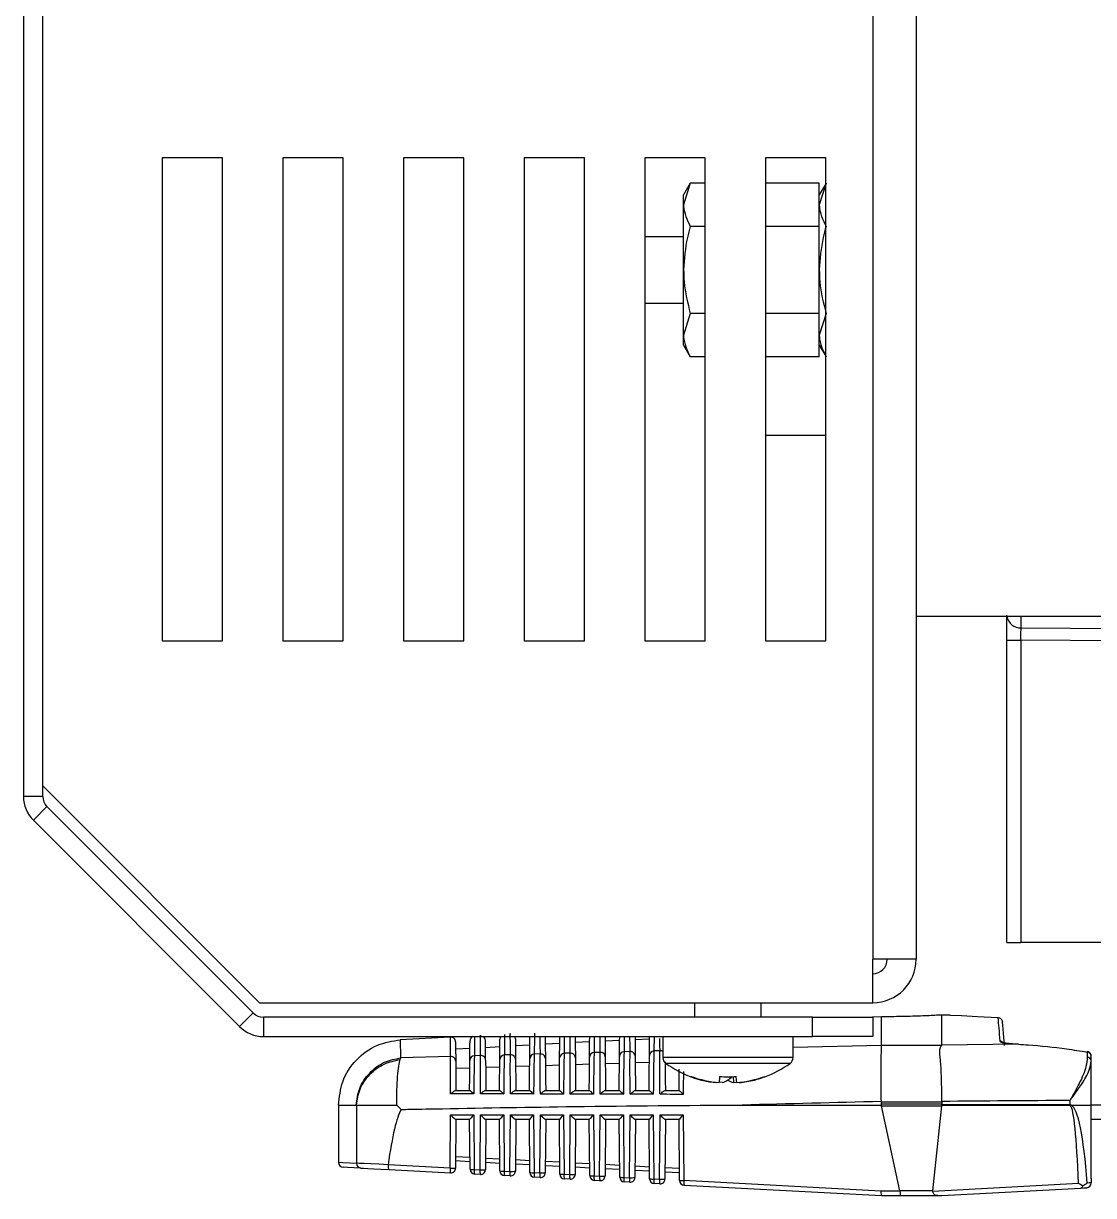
# Model space of a CAD drawing. Extents: x 2 to 136, y 1 to 99.
# Drawn here: x 51.458 to 53.676, y 88.839 to 91.267 of the extents above; entities that cross this region are included whole.
import ezdxf

# ---------------------------------------------------------------- set-up
doc = ezdxf.new("R2010")
doc.units = 0
doc.header["$MEASUREMENT"] = 0
doc.layers.add('OBJECT', color=7, linetype='CONTINUOUS')

msp = doc.modelspace()

# ---------------------------------------------------------------- linework, layer by layer
at = {"layer": 'OBJECT'}
for p, q in [((53.2184, 93.1482), (53.2184, 89.3282)), ((53.3084, 93.1482), (53.3084, 89.3282)), ((51.4584, 92.7708), (51.4584, 89.6656)), ((51.4984, 89.6656), (51.4984, 92.7708)), ((51.8709, 90.9882), (51.7459, 90.9882)), ((51.7459, 90.9882), (51.7459, 89.9882)), ((51.8709, 89.9882), (51.8709, 90.9882)), ((52.1209, 90.9882), (51.9959, 90.9882)), ((51.9959, 90.9882), (51.9959, 89.9882)), ((52.1209, 89.9882), (52.1209, 90.9882)), ((52.3709, 90.9882), (52.2459, 90.9882)), ((52.2459, 90.9882), (52.2459, 89.9882)), ((52.3709, 89.9882), (52.3709, 90.9882)), ((52.6209, 90.9882), (52.4959, 90.9882)), ((52.4959, 90.9882), (52.4959, 89.9882)), ((52.6209, 89.9882), (52.6209, 90.9882)), ((52.7459, 90.9882), (52.7459, 89.9882)), ((52.8709, 90.9882), (52.7459, 90.9882)), ((52.8709, 89.9882), (52.8709, 90.9882)), ((52.9959, 90.9882), (52.9959, 89.9882)), ((53.1209, 90.9882), (52.9959, 90.9882)), ((53.1209, 89.9882), (53.1209, 90.9882)), ((52.8404, 90.9363), (52.8265, 90.9122)), ((52.8404, 90.9363), (52.8265, 90.8913)), ((52.8709, 90.9363), (52.8404, 90.9363)), ((53.1077, 90.9363), (52.9959, 90.9363)), ((53.1217, 90.9363), (53.1077, 90.8913)), ((53.1077, 90.8463), (53.1077, 90.9363)), ((53.1209, 90.9349), (53.1077, 90.9122)), ((52.8265, 90.8913), (52.8265, 90.9122)), ((52.8265, 90.7562), (52.8265, 90.8913)), ((52.8709, 90.8463), (52.8404, 90.8463)), ((53.1077, 90.8463), (52.9959, 90.8463)), ((53.1077, 90.6661), (53.1077, 90.8463)), ((52.8265, 90.8252), (52.7459, 90.8252)), ((52.8265, 90.6211), (52.8265, 90.7562)), ((52.7459, 90.6872), (52.8265, 90.6872)), ((52.8404, 90.6661), (52.8265, 90.6211)), ((52.8709, 90.6661), (52.8404, 90.6661)), ((53.1077, 90.6661), (52.9959, 90.6661)), ((53.1217, 90.6661), (53.1077, 90.6211)), ((53.1077, 90.5761), (53.1077, 90.6661)), ((52.8265, 90.6002), (52.8265, 90.6211)), ((52.8265, 90.6002), (52.8404, 90.5761)), ((53.1077, 90.6002), (53.1209, 90.5775)), ((52.8709, 90.5761), (52.8404, 90.5761)), ((53.1077, 90.5761), (52.9959, 90.5761)), ((53.1209, 90.4132), (52.9959, 90.4132)), ((54.9964, 90.0382), (53.3084, 90.0382)), ((53.5258, 90.0149), (53.5258, 90.0382)), ((53.5258, 90.0149), (53.8435, 90.0132)), ((51.7459, 89.9882), (51.8709, 89.9882)), ((51.9959, 89.9882), (52.1209, 89.9882)), ((52.2459, 89.9882), (52.3709, 89.9882)), ((52.4959, 89.9882), (52.6209, 89.9882)), ((52.7459, 89.9882), (52.8709, 89.9882)), ((52.9959, 89.9882), (53.1209, 89.9882)), ((53.4964, 89.989), (53.5256, 89.989)), ((53.4964, 89.3632), (53.4964, 89.989)), ((53.8422, 89.9875), (53.5256, 89.989)), ((53.5256, 89.989), (53.5256, 89.3632)), ((51.4984, 89.6873), (51.9475, 89.2382)), ((51.4984, 89.6656), (51.4584, 89.6656)), ((51.5071, 89.6444), (51.4789, 89.6161)), ((51.9346, 89.217), (51.5071, 89.6444)), ((51.4789, 89.6161), (51.9063, 89.1887)), ((53.4964, 89.3632), (53.5256, 89.3632)), ((53.8383, 89.3632), (53.5256, 89.3632)), ((53.2184, 89.2382), (53.2184, 89.3282)), ((53.3084, 89.3282), (53.2184, 89.3282)), ((51.9475, 89.2382), (53.2184, 89.2382)), ((52.8494, 89.2382), (52.8494, 89.2082)), ((52.9874, 89.2082), (52.9874, 89.2382)), ((51.9346, 89.217), (51.9063, 89.1887)), ((53.3614, 89.1503), (53.3614, 89.2127)), ((53.3792, 89.2128), (53.3792, 89.2128)), ((51.9558, 89.2082), (51.9558, 89.1682)), ((53.0934, 89.2082), (51.9558, 89.2082)), ((53.0934, 89.1682), (53.0934, 89.2082)), ((53.0934, 89.2082), (53.2184, 89.2082)), ((53.2364, 89.2092), (53.2182, 89.2084)), ((53.2184, 89.2082), (53.2184, 89.1682)), ((53.2364, 89.1497), (53.2364, 89.2092)), ((53.4777, 89.2074), (53.4777, 89.2074)), ((51.9558, 89.1682), (53.0934, 89.1682)), ((52.3433, 89.167), (52.2393, 89.1615)), ((52.5397, 89.1682), (52.5398, 89.1668)), ((52.5793, 89.1682), (52.579, 89.1335)), ((52.6413, 89.1682), (52.6411, 89.1351)), ((52.7033, 89.1682), (52.7031, 89.1367)), ((52.7258, 89.162), (52.7559, 89.1636)), ((52.7653, 89.1682), (52.7651, 89.1383)), ((52.7834, 89.1682), (52.7834, 89.1248)), ((53.0534, 89.1248), (53.0534, 89.1682)), ((53.2184, 89.1682), (53.0934, 89.1682)), ((52.354, 89.1425), (52.3837, 89.1441)), ((52.4162, 89.119), (52.4158, 89.1603)), ((52.4159, 89.1458), (52.4458, 89.1473)), ((52.508, 89.1506), (52.4777, 89.149)), ((52.57, 89.1538), (52.5397, 89.1523)), ((52.632, 89.1571), (52.6017, 89.1555)), ((52.6941, 89.1603), (52.6637, 89.1588)), ((52.7776, 89.1387), (52.7651, 89.1383)), ((53.2364, 89.1497), (53.0534, 89.1454)), ((53.2364, 89.1496), (53.2364, 89.1497)), ((53.3609, 89.1496), (53.2364, 89.1496)), ((53.3614, 89.1503), (53.3609, 89.1496)), ((53.5206, 89.1522), (53.3614, 89.1503)), ((53.5024, 89.1531), (53.5024, 89.1534)), ((53.5024, 89.1531), (53.5206, 89.1522)), ((53.5206, 89.1522), (53.5206, 89.1524)), ((52.2393, 89.1207), (52.2407, 89.124)), ((52.3437, 89.127), (52.2407, 89.124)), ((52.4057, 89.1287), (52.393, 89.1284)), ((52.4676, 89.1304), (52.455, 89.1301)), ((52.5296, 89.1321), (52.517, 89.1318)), ((52.5916, 89.1338), (52.579, 89.1335)), ((52.6536, 89.1354), (52.6411, 89.1351)), ((52.7156, 89.1371), (52.7031, 89.1367)), ((52.7555, 89.1146), (52.7262, 89.1137)), ((53.0534, 89.1248), (52.7834, 89.1248)), ((53.6628, 89.136), (53.6631, 89.1255)), ((53.6714, 89.118), (53.6714, 89.1276)), ((53.6714, 89.0263), (53.6714, 89.118)), ((52.3834, 89.1028), (52.3543, 89.1019)), ((52.4454, 89.1048), (52.4163, 89.1039)), ((52.5074, 89.1068), (52.4783, 89.1059)), ((52.5694, 89.1088), (52.5403, 89.1078)), ((52.6315, 89.1107), (52.6023, 89.1098)), ((52.6935, 89.1126), (52.6642, 89.1117)), ((53.0471, 89.1126), (52.7896, 89.1126)), ((52.895, 89.0727), (52.8951, 89.0732)), ((52.907, 89.0727), (52.9001, 89.0734)), ((52.929, 89.0851), (52.9297, 89.0727)), ((52.9297, 89.0727), (52.9366, 89.0734)), ((52.9417, 89.0727), (52.9416, 89.0732)), ((52.9417, 89.0727), (52.944, 89.0734)), ((52.3535, 89.0563), (52.3833, 89.0563)), ((52.4156, 89.0563), (52.4452, 89.0563)), ((52.4777, 89.0563), (52.5072, 89.0563)), ((52.5397, 89.0563), (52.5692, 89.0563)), ((52.6018, 89.0563), (52.6311, 89.0563)), ((52.6639, 89.0563), (52.6931, 89.0563)), ((52.7259, 89.0563), (52.7551, 89.0563)), ((52.788, 89.0563), (52.8171, 89.0563)), ((52.1114, 89.0267), (52.1114, 88.9077)), ((52.148, 89.0263), (52.1484, 89.0263)), ((52.1484, 89.0263), (52.1484, 88.9057)), ((52.2321, 89.0263), (52.2413, 89.0172)), ((52.9477, 89.0263), (53.2363, 89.0263)), ((53.2364, 89.0278), (53.2364, 89.033)), ((53.2364, 89.033), (53.3614, 89.033)), ((53.3614, 89.0278), (53.2364, 89.0278)), ((53.2367, 89.0247), (53.3612, 89.0247)), ((53.2749, 88.8485), (53.2367, 89.0247)), ((53.3612, 89.0247), (53.3425, 88.8485)), ((53.3613, 89.0255), (53.3614, 89.0271)), ((53.6269, 89.0255), (53.3613, 89.0255)), ((53.3614, 89.033), (53.3614, 89.0278)), ((53.3614, 89.0271), (53.6269, 89.0271)), ((53.6269, 89.0355), (53.6269, 89.0271)), ((53.6299, 89.0263), (53.6714, 89.0263)), ((53.6714, 88.874), (53.6714, 89.0263)), ((53.8529, 89.0263), (53.6714, 89.0263)), ((52.3426, 88.8954), (52.3436, 89.0057)), ((52.3436, 89.0057), (52.3917, 89.0057)), ((52.3547, 88.9963), (52.3539, 88.8958)), ((52.383, 88.9963), (52.3546, 88.9963)), ((52.3839, 88.8932), (52.383, 88.9963)), ((52.3917, 89.0057), (52.3927, 88.8927)), ((52.4046, 88.8921), (52.4056, 89.0057)), ((52.4056, 89.0057), (52.4537, 89.0057)), ((52.4167, 88.9963), (52.4158, 88.8925)), ((52.445, 88.9963), (52.4166, 88.9963)), ((52.4459, 88.8899), (52.445, 88.9963)), ((52.4537, 89.0057), (52.4547, 88.8895)), ((52.4666, 88.8888), (52.4676, 89.0057)), ((52.4676, 89.0057), (52.5157, 89.0057)), ((52.4787, 88.9963), (52.4778, 88.8893)), ((52.507, 88.9963), (52.4786, 88.9963)), ((52.5079, 88.8866), (52.507, 88.9963)), ((52.5157, 89.0057), (52.5167, 88.8862)), ((52.5286, 88.8856), (52.5296, 89.0057)), ((52.5296, 89.0057), (52.5777, 89.0057)), ((52.5407, 88.9963), (52.5398, 88.886)), ((52.569, 88.9963), (52.5406, 88.9963)), ((52.57, 88.8833), (52.569, 88.9963)), ((52.5777, 89.0057), (52.5787, 88.8829)), ((52.5905, 88.8823), (52.5916, 89.0057)), ((52.5916, 89.0057), (52.6397, 89.0057)), ((52.6027, 88.9963), (52.6017, 88.8827)), ((52.631, 88.9963), (52.6026, 88.9963)), ((52.632, 88.8801), (52.631, 88.9963)), ((52.6397, 89.0057), (52.6408, 88.8796)), ((52.6525, 88.879), (52.6536, 89.0057)), ((52.6536, 89.0057), (52.7017, 89.0057)), ((52.6647, 88.9963), (52.6637, 88.8795)), ((52.693, 88.9963), (52.6646, 88.9963)), ((52.694, 88.8768), (52.693, 88.9963)), ((52.7017, 89.0057), (52.7028, 88.8764)), ((52.7145, 88.8757), (52.7156, 89.0057)), ((52.7156, 89.0057), (52.7637, 89.0057)), ((52.7267, 88.9963), (52.7257, 88.8762)), ((52.755, 88.9963), (52.7266, 88.9963)), ((52.7561, 88.8735), (52.755, 88.9963)), ((52.7637, 89.0057), (52.7648, 88.8731)), ((52.7764, 88.8725), (52.7776, 89.0057)), ((52.7776, 89.0057), (52.8257, 89.0057)), ((52.7887, 88.9963), (52.7877, 88.8729)), ((52.817, 88.9963), (52.7886, 88.9963)), ((52.8181, 88.8702), (52.817, 88.9963)), ((52.8257, 89.0057), (52.8269, 88.8698)), ((53.8529, 88.9963), (53.6714, 88.9963)), ((52.3541, 88.9198), (52.3837, 88.9182)), ((52.214, 88.9022), (52.214, 88.9025)), ((52.3426, 88.8954), (52.214, 88.9022)), ((52.3837, 88.9088), (52.354, 88.9104)), ((52.416, 88.9165), (52.4457, 88.915)), ((52.4458, 88.9055), (52.416, 88.9071)), ((52.5078, 88.9023), (52.4779, 88.9038)), ((52.478, 88.9133), (52.5077, 88.9117)), ((52.5698, 88.899), (52.5399, 88.9006)), ((52.54, 88.91), (52.5697, 88.9084)), ((52.6019, 88.9067), (52.6318, 88.9051)), ((52.6319, 88.8957), (52.6019, 88.8973)), ((52.6639, 88.9035), (52.6938, 88.9019)), ((52.7259, 88.9002), (52.7558, 88.8986)), ((52.7879, 88.8969), (52.8179, 88.8953)), ((52.2163, 88.8926), (52.3433, 88.8859)), ((52.3927, 88.8927), (52.4046, 88.8921)), ((52.4053, 88.8826), (52.3934, 88.8833)), ((52.4547, 88.8895), (52.4666, 88.8888)), ((52.4673, 88.8794), (52.4554, 88.88)), ((52.5167, 88.8862), (52.5286, 88.8856)), ((52.5292, 88.8761), (52.5174, 88.8767)), ((52.5787, 88.8829), (52.5905, 88.8823)), ((52.5912, 88.8728), (52.5794, 88.8735)), ((52.6408, 88.8796), (52.6525, 88.879)), ((52.6939, 88.8924), (52.6638, 88.894)), ((52.7028, 88.8764), (52.7145, 88.8757)), ((52.7559, 88.8892), (52.7258, 88.8908)), ((52.7648, 88.8731), (52.7764, 88.8725)), ((52.8179, 88.8859), (52.7878, 88.8875)), ((53.6714, 88.874), (53.6713, 88.8651)), ((52.6532, 88.8696), (52.6415, 88.8702)), ((52.7152, 88.8663), (52.7035, 88.8669)), ((52.7771, 88.863), (52.7655, 88.8636)), ((53.2354, 88.8482), (52.8269, 88.8698)), ((52.8276, 88.8603), (53.2364, 88.8388)), ((53.2749, 88.8482), (53.2354, 88.8482)), ((53.3425, 88.8485), (53.2749, 88.8485)), ((53.6449, 88.8635), (53.3428, 88.8471)), ((53.3614, 88.8388), (53.6496, 88.8544)), ((53.2364, 88.8388), (53.2755, 88.8388)), ((53.2364, 88.8388), (53.2364, 88.8388)), ((53.2755, 88.8388), (53.3531, 88.8388)), ((53.3531, 88.8388), (53.3614, 88.8388))]:
    msp.add_line(p, q, dxfattribs=at)
at = {"layer": 'OBJECT', "flags": 128}
for points in [[(53.3792, 89.2128), (53.4025, 89.2115), (53.4353, 89.2098), (53.4777, 89.2074)], [(53.4914, 89.1496), (53.4892, 89.1753), (53.4877, 89.1916), (53.4871, 89.1983)], [(52.4455, 89.1204), (52.4458, 89.1523), (52.4459, 89.1629)], [(52.4778, 89.1636), (52.4778, 89.1636), (52.4779, 89.1528), (52.4782, 89.1207)], [(52.5076, 89.1221), (52.5078, 89.1503), (52.5079, 89.1644), (52.5079, 89.1662)], [(52.5079, 89.1662), (52.5081, 89.168), (52.5082, 89.1682)], [(52.5398, 89.1668), (52.5398, 89.165), (52.5399, 89.1508), (52.5402, 89.1224)], [(52.5696, 89.1238), (52.5698, 89.153), (52.57, 89.1676), (52.57, 89.1682)], [(52.6018, 89.1682), (52.6019, 89.1535), (52.6021, 89.1241)], [(52.6316, 89.1254), (52.6318, 89.1556), (52.632, 89.1682)], [(52.6638, 89.1682), (52.6639, 89.1561), (52.6641, 89.1258)], [(52.6936, 89.1271), (52.6939, 89.1583), (52.694, 89.1682)], [(52.7258, 89.1682), (52.7258, 89.1588), (52.7261, 89.1274)], [(52.7556, 89.1287), (52.7559, 89.161), (52.756, 89.1688)], [(52.3539, 89.1571), (52.3539, 89.1571), (52.3539, 89.1471), (52.3542, 89.1172)], [(52.3835, 89.1186), (52.3838, 89.1494), (52.3839, 89.1597)], [(53.5206, 89.1524), (53.5079, 89.1531), (53.5024, 89.1534)], [(52.8419, 89.0852), (52.8431, 89.0851), (52.8432, 89.0851)], [(52.9012, 89.0855), (52.901, 89.083), (52.9008, 89.0808), (52.9006, 89.0789), (52.9004, 89.0772), (52.9003, 89.0757), (52.9002, 89.0744), (52.9001, 89.0735), (52.9, 89.0727)], [(52.9311, 89.0852), (52.9351, 89.0851), (52.9355, 89.0851)], [(52.9367, 89.0727), (52.9366, 89.0735), (52.9365, 89.0744), (52.9364, 89.0757), (52.9363, 89.0772), (52.9361, 89.0789), (52.9359, 89.0808), (52.9357, 89.083), (52.9355, 89.0855)], [(52.9946, 89.0855), (52.9948, 89.0852), (52.995, 89.0851), (52.995, 89.085), (52.9951, 89.0849)], [(52.1114, 88.9077), (52.1206, 88.9072), (52.1484, 88.9057)], [(52.1577, 88.8957), (52.1301, 88.8972), (52.1208, 88.8977)], [(52.214, 88.9025), (52.1948, 88.9035), (52.1781, 88.9043), (52.1645, 88.9049), (52.1545, 88.9054), (52.1484, 88.9057)], [(52.1577, 88.8957), (52.1632, 88.8954), (52.1722, 88.895), (52.1843, 88.8943), (52.1992, 88.8935), (52.2163, 88.8926)], [(53.6496, 88.8544), (53.6559, 88.8547), (53.66, 88.855), (53.6618, 88.8551)], [(53.6713, 88.8651), (53.67, 88.865), (53.6672, 88.8649), (53.663, 88.8647)]]:
    msp.add_lwpolyline(points, dxfattribs=at)
at = {"layer": 'OBJECT'}
for centre, radius, start, end in [((53.5245, 90.0434), 0.0285, 190.4558, 272.6616), ((51.5284, 89.6656), 0.07, 180, 225), ((51.5284, 89.6656), 0.03, 180, 225), ((53.2184, 89.3282), 0.09, 270, 0), ((53.2184, 89.3282), 0.03, 270, 0), ((51.9558, 89.2382), 0.03, 225, 270), ((51.9558, 89.2382), 0.07, 225, 270), ((52.3439, 89.157), 0.01, 0.5, 93.0138), ((52.3939, 89.1596), 0.01, 120.8427, 179.5), ((52.4058, 89.1602), 0.01, 0.5, 52.7505), ((52.4559, 89.1628), 0.01, 147.7577, 179.5), ((52.4678, 89.1635), 0.01, 0.5, 28.114), ((52.7655, 89.1285), 0.00987, 92.2809, 178.8865), ((52.7781, 89.1284), 0.0102, 59.0374, 92.9052), ((53.4815, 89.1484), 0.0101, 48.8435, 87.3941), ((53.652, 89.1382), 0.011, 348.4541, 356.3961), ((53.6614, 89.1276), 0.01, 0, 80.7454), ((52.3443, 89.1171), 0.00992, 1.059, 93.4971), ((52.3934, 89.1185), 0.00989, 92.413, 178.997), ((52.4063, 89.1188), 0.00992, 1.0799, 93.5151), ((52.4554, 89.1202), 0.00989, 92.39, 178.9811), ((52.4683, 89.1205), 0.00991, 1.1004, 93.5334), ((52.5174, 89.1219), 0.00989, 92.3689, 178.9632), ((52.5302, 89.1222), 0.00991, 1.1212, 93.5523), ((52.5795, 89.1236), 0.00988, 92.3468, 178.9447), ((52.5922, 89.1239), 0.00991, 1.1443, 93.5714), ((52.6415, 89.1252), 0.00988, 92.3291, 178.9216), ((52.6542, 89.1256), 0.00991, 1.1662, 93.5892), ((52.7035, 89.1269), 0.00987, 92.3034, 178.9057), ((52.7162, 89.1272), 0.0099, 1.1885, 93.6078), ((52.7984, 89.1248), 0.015, 180, 234.3318), ((53.0384, 89.1248), 0.015, 305.6682, 0), ((53.6623, 89.1269), 0.00906, 4.3624, 87.1848), ((53.6629, 89.1169), 0.00857, 7.2292, 88.6417), ((52.9184, 89.292), 0.2208, 234.3318, 249.6689), ((52.9184, 89.292), 0.2208, 290.3311, 305.6682), ((52.9122, 89.2678), 0.1959, 248.588, 264.9806), ((52.946, 88.9998), 0.1347, 140.4853, 140.7846), ((52.9184, 89.292), 0.2208, 249.6689, 255.6104), ((52.9183, 89.2936), 0.2216, 249.8784, 265.2556), ((52.9184, 89.3547), 0.2698, 266.3608, 273.6392), ((52.8941, 89.1148), 0.044, 286.9535, 318.1957), ((52.9389, 89.1067), 0.0352, 234.3289, 254.9799), ((52.9184, 89.2936), 0.2216, 274.7445, 290.1216), ((52.9245, 89.2681), 0.1962, 275.0254, 284.385), ((52.9184, 89.292), 0.2208, 284.3896, 290.3311), ((53.508, 89.0271), 0.1189, 359.2257, 359.9862), ((53.5339, 89.1175), 0.1324, 315.5, 316.4494), ((52.1214, 88.9077), 0.01, 183.5738, 266.9774), ((52.1583, 88.9056), 0.00991, 179.4493, 266.5254), ((52.3628, 88.8921), 0.0204, 170.7258, 197.6141), ((52.3461, 88.9498), 0.0545, 266.3185, 278.1339), ((52.3439, 88.8959), 0.01, 266.9774, 359.5), ((52.3903, 88.9337), 0.041, 260.9993, 273.3143), ((52.3939, 88.8933), 0.01, 180.5, 266.9774), ((52.4128, 88.8895), 0.0204, 170.7255, 197.6145), ((52.4247, 88.8888), 0.0204, 170.7157, 197.6242), ((52.4081, 88.9465), 0.0545, 266.3186, 278.1338), ((52.4058, 88.8926), 0.01, 266.9774, 359.5), ((52.4523, 88.9304), 0.041, 260.999, 273.3164), ((52.4559, 88.89), 0.01, 180.5, 266.9774), ((52.4748, 88.8862), 0.0204, 170.7195, 197.6168), ((52.4867, 88.8855), 0.0204, 170.7195, 197.6168), ((52.4701, 88.9433), 0.0545, 266.3189, 278.1335), ((52.4678, 88.8894), 0.01, 266.9774, 359.5), ((52.5144, 88.9271), 0.041, 261.0025, 273.313), ((52.5179, 88.8867), 0.01, 180.5, 266.9774), ((52.5369, 88.8829), 0.0204, 170.7255, 197.6145), ((52.5487, 88.8823), 0.0204, 170.7195, 197.6168), ((52.5321, 88.94), 0.0545, 266.3191, 278.1333), ((52.5298, 88.8861), 0.01, 266.9774, 359.5), ((52.5764, 88.9238), 0.041, 261.0006, 273.313), ((52.58, 88.8834), 0.01, 180.5, 266.9774), ((52.5989, 88.8796), 0.0204, 170.7194, 197.617), ((52.6107, 88.879), 0.0204, 170.7258, 197.6141), ((52.594, 88.9367), 0.0545, 266.3185, 278.1339), ((52.5917, 88.8828), 0.01, 266.9774, 359.5), ((52.6384, 88.9206), 0.041, 260.9993, 273.3162), ((52.642, 88.8802), 0.01, 180.5, 266.9774), ((52.6609, 88.8763), 0.0204, 170.7262, 197.6136), ((52.6726, 88.8757), 0.0204, 170.7195, 197.6168), ((52.656, 88.9334), 0.0545, 266.3186, 278.1338), ((52.6537, 88.8795), 0.01, 266.9774, 359.5), ((52.7004, 88.9173), 0.041, 261.0006, 273.313), ((52.704, 88.8769), 0.01, 180.5, 266.9774), ((52.7229, 88.8731), 0.0204, 170.7192, 197.6172), ((52.7346, 88.8725), 0.0204, 170.7195, 197.6168), ((52.718, 88.9302), 0.0545, 266.3189, 278.1335), ((52.7157, 88.8763), 0.01, 266.9774, 359.5), ((52.7625, 88.914), 0.041, 260.9993, 273.3162), ((52.7661, 88.8736), 0.01, 180.5, 266.9774), ((52.785, 88.8698), 0.0204, 170.7258, 197.6141), ((52.7966, 88.8692), 0.0204, 170.7258, 197.6141), ((52.7799, 88.9269), 0.0545, 266.3185, 278.1339), ((52.7777, 88.873), 0.01, 266.9774, 359.5), ((52.8245, 88.9107), 0.041, 261.0023, 273.3132), ((52.8281, 88.8703), 0.01, 180.5, 266.9774), ((52.847, 88.8665), 0.0204, 170.7192, 197.6172), ((53.6613, 88.865), 0.00999, 273.1451, 0.0504), ((53.6613, 88.8651), 0.01, 273.1059, 359.191), ((53.6706, 88.8649), 0.00067, 359.4951, 11.6551)]:
    msp.add_arc(centre, radius, start, end, dxfattribs=at)
for centre, major_axis, ratio, start_param, end_param in [((52.2664, 86.7365), (-0.0147, 2.2897), 0.052015, 0.088802, 0.329915), ((57.2547, 86.9638), (19.0675, 0), 0.111038, 1.783132, 1.798644), ((52.259, 89.033), (0.9773, 0), 0.122785, 0, 0.00334), ((52.259, 89.0278), (0.9773, 0), 0.122785, 6.270094, 6.283185), ((52.2584, 89.0278), (0.9787, -0.0064), 0.122438, 0.027376, 0.040465), ((53.8095, 89.0278), (0.4485, 0.007), 0.267094, 3.102585, 3.109102), ((53.7191, 86.9638), (7.8848, 0), 0.262774, 1.582496, 1.616187), ((53.8092, 89.033), (0.4478, 0), 0.267949, 3.137388, 3.141593), ((53.8092, 89.0278), (0.4478, 0), 0.267949, 3.141593, 3.148103), ((53.6114, 88.4575), (0.0157, 0.5695), 0.101686, 6.233323, 6.285987), ((53.6191, 88.456), (0.0078, 0.5695), 0.050872, 6.231217, 6.283881), ((53.6191, 88.456), (0.0078, 0.5695), 0.050872, 5.510552, 6.231217), ((53.6114, 88.4575), (0.0157, 0.5695), 0.101686, 5.511659, 6.233323), ((52.3448, 89.0063), (-0.00988, 0.00996), 0.087934, 1.536206, 3.054643), ((52.3929, 89.0063), (0.00991, 0.00999), 0.035372, 1.658206, 3.106542), ((52.4068, 89.0063), (-0.00988, 0.00996), 0.087934, 1.536206, 3.054643), ((52.4549, 89.0063), (0.00991, 0.00999), 0.035372, 1.658206, 3.106542), ((52.4688, 89.0063), (-0.00988, 0.00996), 0.087934, 1.536206, 3.054643), ((52.5169, 89.0063), (0.00991, 0.00999), 0.035372, 1.658206, 3.106542), ((52.5308, 89.0063), (-0.00988, 0.00996), 0.087934, 1.536206, 3.054643), ((52.5789, 89.0063), (0.00991, 0.00999), 0.035372, 1.658206, 3.106542), ((52.5928, 89.0063), (-0.00988, 0.00996), 0.087934, 1.536206, 3.054643), ((52.6409, 89.0063), (0.00991, 0.00999), 0.035372, 1.658206, 3.106542), ((52.6548, 89.0063), (-0.00988, 0.00996), 0.087934, 1.536206, 3.054643), ((52.7029, 89.0063), (0.00991, 0.00999), 0.035372, 1.658206, 3.106542), ((52.7168, 89.0063), (-0.00988, 0.00996), 0.087934, 1.536206, 3.054643), ((52.7649, 89.0063), (0.00991, 0.00999), 0.035372, 1.658206, 3.106542), ((52.7788, 89.0063), (-0.00988, 0.00996), 0.087934, 1.536206, 3.054643), ((52.8269, 89.0063), (0.00991, 0.00999), 0.035372, 1.658206, 3.106542), ((53.2366, 88.8488), (0.00026, 0.01), 0.120424, 1.626333, 3.138416), ((53.1934, 88.8488), (0.0816, -0.0005), 0.122438, 0.001196, 0.027376), ((53.2755, 88.8488), (0, 0.01), 0.061163, 1.623156, 3.141593), ((53.3799, 88.8488), (0.0374, 0.0006), 0.267094, 3.109102, 3.249703)]:
    msp.add_ellipse(centre, major_axis=major_axis, ratio=ratio, start_param=start_param, end_param=end_param, dxfattribs=at)
for points, knots in [([(52.8265, 90.8913), (52.8265, 90.8902), (52.8267, 90.875), (52.8338, 90.8601), (52.8404, 90.8463)], [0, 0, 0, 0, 0.070185, 1, 1, 1, 1]), ([(53.1077, 90.8913), (53.1077, 90.8902), (53.1079, 90.875), (53.1151, 90.8601), (53.1217, 90.8463)], [0, 0, 0, 0, 0.070185, 1, 1, 1, 1]), ([(52.8404, 90.8463), (52.8383, 90.8387), (52.8301, 90.8093), (52.828, 90.7788), (52.8265, 90.7562)], [0, 0, 0, 0, 0.257551, 1, 1, 1, 1]), ([(53.1217, 90.8463), (53.1196, 90.8387), (53.1114, 90.8093), (53.1093, 90.7788), (53.1077, 90.7562)], [0, 0, 0, 0, 0.257551, 1, 1, 1, 1]), ([(52.8265, 90.7562), (52.8267, 90.748), (52.8275, 90.7175), (52.8349, 90.6878), (52.8404, 90.6661)], [0, 0, 0, 0, 0.268634, 1, 1, 1, 1]), ([(53.1077, 90.7562), (53.1079, 90.748), (53.1087, 90.7175), (53.1162, 90.6878), (53.1217, 90.6661)], [0, 0, 0, 0, 0.268634, 1, 1, 1, 1]), ([(52.8265, 90.6211), (52.8265, 90.62), (52.8267, 90.6048), (52.8338, 90.5899), (52.8404, 90.5761)], [0, 0, 0, 0, 0.070185, 1, 1, 1, 1]), ([(53.1077, 90.6211), (53.1077, 90.62), (53.1079, 90.6048), (53.1151, 90.5899), (53.1217, 90.5761)], [0, 0, 0, 0, 0.070185, 1, 1, 1, 1]), ([(53.4964, 89.989), (53.4964, 89.9942), (53.4964, 90.0047), (53.4964, 90.0192), (53.4964, 90.0319), (53.4964, 90.0379), (53.4964, 90.0408)], [0, 0, 0, 0, 0.2499898, 0.4998146, 0.7501668, 1, 1, 1, 1]), ([(53.5256, 89.989), (53.5256, 89.9916), (53.5255, 89.9968), (53.5256, 90.0041), (53.5257, 90.0104), (53.5258, 90.0134), (53.5258, 90.0149)], [0, 0, 0, 0, 0.249341, 0.49971, 0.74966, 1, 1, 1, 1]), ([(53.3612, 89.2127), (53.3521, 89.2122), (53.3338, 89.2112), (53.2917, 89.2097), (53.2574, 89.2092), (53.2389, 89.2092), (53.2364, 89.2092)], [0, 0, 0, 0, 0.315106, 0.632943, 0.949791, 1, 1, 1, 1]), ([(53.3614, 89.2127), (53.3614, 89.2127), (53.3613, 89.2127), (53.3613, 89.2127), (53.3612, 89.2127), (53.3612, 89.2127), (53.3612, 89.2127)], [0, 0, 0, 0, 0.344546, 0.691935, 0.85964, 1, 1, 1, 1]), ([(53.3792, 89.2128), (53.3764, 89.2128), (53.3729, 89.2127), (53.3633, 89.2127), (53.3614, 89.2127)], [0, 0, 0, 0, 0.7918121, 1, 1, 1, 1]), ([(53.4777, 89.2074), (53.4777, 89.2073), (53.4778, 89.2068), (53.4782, 89.2012), (53.4803, 89.1776), (53.482, 89.1585)], [0, 0, 0, 0, 0.045653, 0.228294, 1, 1, 1, 1]), ([(53.4777, 89.2074), (53.4788, 89.2073), (53.4811, 89.2069), (53.484, 89.2051), (53.486, 89.2025), (53.4869, 89.2001), (53.4871, 89.1987), (53.4871, 89.1983)], [0, 0, 0, 0, 0.235927, 0.471835, 0.707759, 0.925417, 1, 1, 1, 1]), ([(52.3437, 89.127), (52.3437, 89.1282), (52.3436, 89.1344), (52.3434, 89.1576), (52.3434, 89.1628), (52.3433, 89.1669)], [0, 0, 0, 0, 0.047591, 0.237986, 1, 1, 1, 1]), ([(52.3934, 89.1693), (52.3933, 89.1677), (52.3933, 89.1645), (52.3931, 89.1405), (52.393, 89.1284)], [0, 0, 0, 0, 0.493112, 1, 1, 1, 1]), ([(52.4057, 89.1287), (52.4056, 89.13), (52.4056, 89.1363), (52.4054, 89.159), (52.4053, 89.1751), (52.4053, 89.17), (52.4053, 89.1699)], [0, 0, 0, 0, 0.046684, 0.233452, 0.982381, 1, 1, 1, 1]), ([(52.4554, 89.1722), (52.4554, 89.1707), (52.4553, 89.1678), (52.4551, 89.1429), (52.455, 89.1301)], [0, 0, 0, 0, 0.4838657, 1, 1, 1, 1]), ([(52.4676, 89.1304), (52.4676, 89.1317), (52.4676, 89.1382), (52.4674, 89.1613), (52.4672, 89.1782), (52.4673, 89.173), (52.4673, 89.1727)], [0, 0, 0, 0, 0.045813, 0.229093, 0.964032, 1, 1, 1, 1]), ([(52.5174, 89.175), (52.5174, 89.1738), (52.5174, 89.1711), (52.5171, 89.1453), (52.517, 89.1318)], [0, 0, 0, 0, 0.4749556, 1, 1, 1, 1]), ([(52.5296, 89.1321), (52.5296, 89.1334), (52.5296, 89.14), (52.5294, 89.1592), (52.5293, 89.1644), (52.5293, 89.1682)], [0, 0, 0, 0, 0.062502, 0.312547, 1, 1, 1, 1]), ([(52.5916, 89.1338), (52.5916, 89.1351), (52.5915, 89.1418), (52.5914, 89.1596), (52.5913, 89.1646), (52.5913, 89.1682)], [0, 0, 0, 0, 0.069477, 0.347425, 1, 1, 1, 1]), ([(52.6536, 89.1354), (52.6536, 89.1368), (52.6535, 89.1435), (52.6534, 89.16), (52.6533, 89.1649), (52.6533, 89.1682)], [0, 0, 0, 0, 0.077346, 0.386772, 1, 1, 1, 1]), ([(52.7156, 89.1371), (52.7156, 89.1384), (52.7155, 89.1453), (52.7154, 89.1605), (52.7153, 89.1653), (52.7153, 89.1682)], [0, 0, 0, 0, 0.086281, 0.431455, 1, 1, 1, 1]), ([(52.7776, 89.1387), (52.7776, 89.14), (52.7775, 89.147), (52.7774, 89.1585), (52.7774, 89.1622), (52.7774, 89.1639)], [0, 0, 0, 0, 0.122853, 0.614346, 1, 1, 1, 1]), ([(52.1114, 89.0263), (52.1131, 89.0428), (52.1168, 89.0771), (52.1462, 89.1217), (52.1893, 89.1534), (52.2233, 89.1589), (52.2397, 89.1615)], [0, 0, 0, 0, 0.240773, 0.5, 0.759226, 1, 1, 1, 1]), ([(52.2407, 89.124), (52.2404, 89.1349), (52.2398, 89.1568), (52.2398, 89.1599), (52.2397, 89.1615)], [0, 0, 0, 0, 0.496376, 1, 1, 1, 1]), ([(52.7651, 89.1383), (52.765, 89.1366), (52.7648, 89.1313), (52.7644, 89.113), (52.764, 89.0849), (52.7638, 89.062), (52.7637, 89.0511), (52.7636, 89.0485)], [0, 0, 0, 0, 0.148954, 0.44926, 0.7491, 0.940502, 1, 1, 1, 1]), ([(52.7776, 89.0485), (52.7775, 89.0511), (52.7775, 89.0602), (52.7773, 89.0814), (52.7773, 89.1089), (52.7774, 89.13), (52.7775, 89.1362), (52.7776, 89.1387)], [0, 0, 0, 0, 0.059552, 0.208065, 0.505163, 0.802607, 1, 1, 1, 1]), ([(53.2363, 89.0334), (53.2361, 89.0469), (53.2355, 89.0739), (53.2357, 89.1095), (53.2365, 89.1369), (53.2364, 89.1455), (53.2364, 89.1496)], [0, 0, 0, 0, 0.253584, 0.507164, 0.760847, 1, 1, 1, 1]), ([(53.3614, 89.0335), (53.3614, 89.0387), (53.3616, 89.0573), (53.3608, 89.0883), (53.3592, 89.1204), (53.3562, 89.1409), (53.3595, 89.1472), (53.3609, 89.1496)], [0, 0, 0, 0, 0.097508, 0.351332, 0.599305, 0.843154, 1, 1, 1, 1]), ([(53.482, 89.1585), (53.4822, 89.158), (53.4828, 89.157), (53.4865, 89.1555), (53.4919, 89.1542), (53.4975, 89.1534), (53.5012, 89.1532), (53.5024, 89.1531)], [0, 0, 0, 0, 0.21906, 0.43802, 0.659216, 0.880003, 1, 1, 1, 1]), ([(53.5024, 89.1534), (53.5006, 89.1535), (53.4967, 89.1538), (53.4919, 89.1546), (53.4891, 89.1553), (53.4879, 89.1558), (53.488, 89.1558), (53.488, 89.1558)], [0, 0, 0, 0, 0.271923, 0.563055, 0.781759, 0.936426, 1, 1, 1, 1]), ([(53.5206, 89.1522), (53.5272, 89.1517), (53.5605, 89.1497), (53.608, 89.1449), (53.6486, 89.1383), (53.6628, 89.136)], [0, 0, 0, 0, 0.1396842, 0.6986638, 1, 1, 1, 1]), ([(52.148, 89.0263), (52.1496, 89.038), (52.1529, 89.0623), (52.1743, 89.0941), (52.205, 89.1172), (52.2291, 89.1218), (52.2407, 89.124)], [0, 0, 0, 0, 0.24117, 0.5, 0.758828, 1, 1, 1, 1]), ([(52.1484, 89.0263), (52.1502, 89.0374), (52.1538, 89.0604), (52.1748, 89.0908), (52.2046, 89.1132), (52.228, 89.1182), (52.2393, 89.1207)], [0, 0, 0, 0, 0.241561, 0.499999, 0.758437, 1, 1, 1, 1]), ([(52.2321, 89.0263), (52.2321, 89.037), (52.2322, 89.0583), (52.2336, 89.086), (52.236, 89.1083), (52.2382, 89.1165), (52.2393, 89.1207)], [0, 0, 0, 0, 0.2499997, 0.4999993, 0.7500001, 1, 1, 1, 1]), ([(52.3436, 89.0496), (52.3436, 89.0518), (52.3435, 89.0603), (52.3434, 89.0802), (52.3434, 89.1054), (52.3435, 89.1213), (52.3436, 89.1257), (52.3437, 89.127)], [0, 0, 0, 0, 0.057678, 0.219413, 0.543377, 0.867765, 1, 1, 1, 1]), ([(52.3542, 89.1172), (52.3542, 89.1137), (52.3543, 89.1065), (52.3545, 89.0836), (52.3547, 89.0646), (52.3547, 89.0563)], [0, 0, 0, 0, 0.361187, 0.722454, 1, 1, 1, 1]), ([(52.383, 89.0563), (52.3831, 89.0669), (52.3833, 89.0883), (52.3834, 89.1097), (52.3835, 89.1158), (52.3835, 89.1186)], [0, 0, 0, 0, 0.352893, 0.705725, 1, 1, 1, 1]), ([(52.393, 89.1284), (52.3929, 89.1267), (52.3927, 89.1218), (52.3923, 89.1041), (52.3919, 89.0788), (52.3917, 89.0594), (52.3917, 89.0517), (52.3916, 89.0495)], [0, 0, 0, 0, 0.16013, 0.483001, 0.805362, 0.942124, 1, 1, 1, 1]), ([(52.4056, 89.0494), (52.4056, 89.0517), (52.4055, 89.0603), (52.4054, 89.0804), (52.4054, 89.106), (52.4055, 89.1227), (52.4056, 89.1273), (52.4057, 89.1287)], [0, 0, 0, 0, 0.0579362, 0.2174947, 0.53703, 0.8569756, 1, 1, 1, 1]), ([(52.4162, 89.119), (52.4162, 89.1154), (52.4163, 89.1082), (52.4165, 89.0848), (52.4167, 89.0651), (52.4167, 89.0563)], [0, 0, 0, 0, 0.355594, 0.711265, 1, 1, 1, 1]), ([(52.445, 89.0563), (52.4451, 89.067), (52.4453, 89.0886), (52.4455, 89.1109), (52.4455, 89.1173), (52.4455, 89.1204)], [0, 0, 0, 0, 0.34753, 0.695002, 1, 1, 1, 1]), ([(52.455, 89.1301), (52.4549, 89.1284), (52.4547, 89.1235), (52.4543, 89.1057), (52.454, 89.0798), (52.4537, 89.0599), (52.4537, 89.0516), (52.4536, 89.0493)], [0, 0, 0, 0, 0.158036, 0.476676, 0.794816, 0.94186, 1, 1, 1, 1]), ([(52.4676, 89.0493), (52.4676, 89.0516), (52.4675, 89.0603), (52.4674, 89.0806), (52.4673, 89.1065), (52.4675, 89.124), (52.4676, 89.1288), (52.4676, 89.1304)], [0, 0, 0, 0, 0.058197, 0.215686, 0.531014, 0.846742, 1, 1, 1, 1]), ([(52.4782, 89.1207), (52.4782, 89.1171), (52.4783, 89.1098), (52.4785, 89.086), (52.4786, 89.0656), (52.4787, 89.0563)], [0, 0, 0, 0, 0.3503156, 0.7007065, 1, 1, 1, 1]), ([(52.507, 89.0563), (52.5071, 89.0671), (52.5073, 89.0889), (52.5075, 89.112), (52.5075, 89.1188), (52.5076, 89.1221)], [0, 0, 0, 0, 0.342466, 0.684876, 1, 1, 1, 1]), ([(52.517, 89.1318), (52.517, 89.1301), (52.5167, 89.1251), (52.5163, 89.1072), (52.516, 89.0809), (52.5157, 89.0603), (52.5157, 89.0515), (52.5156, 89.0491)], [0, 0, 0, 0, 0.1560423, 0.4706588, 0.7847806, 0.9415952, 1, 1, 1, 1]), ([(52.5296, 89.0491), (52.5296, 89.0515), (52.5295, 89.0603), (52.5294, 89.0808), (52.5293, 89.107), (52.5294, 89.1252), (52.5296, 89.1304), (52.5296, 89.1321)], [0, 0, 0, 0, 0.058464, 0.213982, 0.525308, 0.837022, 1, 1, 1, 1]), ([(52.5402, 89.1224), (52.5402, 89.1187), (52.5402, 89.1113), (52.5405, 89.0871), (52.5406, 89.0662), (52.5407, 89.0563)], [0, 0, 0, 0, 0.345326, 0.690724, 1, 1, 1, 1]), ([(52.569, 89.0563), (52.5691, 89.0672), (52.5693, 89.0892), (52.5695, 89.1132), (52.5695, 89.1203), (52.5696, 89.1238)], [0, 0, 0, 0, 0.3376753, 0.675297, 1, 1, 1, 1]), ([(52.579, 89.1335), (52.579, 89.1318), (52.5787, 89.1267), (52.5783, 89.1087), (52.578, 89.0819), (52.5777, 89.0608), (52.5777, 89.0514), (52.5776, 89.049)], [0, 0, 0, 0, 0.1541427, 0.4649256, 0.7752224, 0.9413264, 1, 1, 1, 1]), ([(52.5916, 89.049), (52.5916, 89.0514), (52.5915, 89.0602), (52.5914, 89.081), (52.5913, 89.1075), (52.5914, 89.1265), (52.5916, 89.1319), (52.5916, 89.1338)], [0, 0, 0, 0, 0.058731, 0.212374, 0.519887, 0.827778, 1, 1, 1, 1]), ([(52.6021, 89.1241), (52.6022, 89.1204), (52.6022, 89.1129), (52.6025, 89.0882), (52.6026, 89.0667), (52.6027, 89.0563)], [0, 0, 0, 0, 0.340602, 0.681277, 1, 1, 1, 1]), ([(52.631, 89.0563), (52.6311, 89.0673), (52.6313, 89.0895), (52.6315, 89.1143), (52.6316, 89.1217), (52.6316, 89.1254)], [0, 0, 0, 0, 0.333137, 0.666223, 1, 1, 1, 1]), ([(52.6411, 89.1351), (52.641, 89.1334), (52.6408, 89.1282), (52.6404, 89.1101), (52.64, 89.083), (52.6398, 89.0612), (52.6397, 89.0513), (52.6396, 89.0488)], [0, 0, 0, 0, 0.1523344, 0.4594619, 0.7661097, 0.9410542, 1, 1, 1, 1]), ([(52.6536, 89.0488), (52.6536, 89.0513), (52.6535, 89.0602), (52.6534, 89.0811), (52.6533, 89.108), (52.6534, 89.1277), (52.6535, 89.1333), (52.6536, 89.1354)], [0, 0, 0, 0, 0.059002, 0.210856, 0.514734, 0.818981, 1, 1, 1, 1]), ([(52.6641, 89.1258), (52.6642, 89.122), (52.6642, 89.1144), (52.6644, 89.0894), (52.6646, 89.0672), (52.6647, 89.0563)], [0, 0, 0, 0, 0.336122, 0.672317, 1, 1, 1, 1]), ([(52.693, 89.0563), (52.6931, 89.0674), (52.6933, 89.0897), (52.6935, 89.1153), (52.6936, 89.1231), (52.6936, 89.1271)], [0, 0, 0, 0, 0.328834, 0.657618, 1, 1, 1, 1]), ([(52.7031, 89.1367), (52.703, 89.135), (52.7028, 89.1298), (52.7024, 89.1116), (52.702, 89.084), (52.7018, 89.0616), (52.7017, 89.0512), (52.7016, 89.0487)], [0, 0, 0, 0, 0.150604, 0.454245, 0.75741, 0.940779, 1, 1, 1, 1]), ([(52.7156, 89.0486), (52.7156, 89.0512), (52.7155, 89.0602), (52.7154, 89.0813), (52.7153, 89.1084), (52.7154, 89.1288), (52.7155, 89.1348), (52.7156, 89.1371)], [0, 0, 0, 0, 0.059276, 0.209421, 0.509831, 0.810599, 1, 1, 1, 1]), ([(52.7261, 89.1274), (52.7261, 89.1236), (52.7262, 89.1159), (52.7264, 89.0904), (52.7266, 89.0677), (52.7267, 89.0563)], [0, 0, 0, 0, 0.331872, 0.663816, 1, 1, 1, 1]), ([(52.755, 89.0563), (52.7551, 89.0675), (52.7553, 89.09), (52.7555, 89.1164), (52.7556, 89.1245), (52.7556, 89.1287)], [0, 0, 0, 0, 0.324748, 0.649449, 1, 1, 1, 1]), ([(52.7882, 89.1156), (52.7882, 89.1154), (52.7883, 89.1107), (52.7884, 89.0909), (52.7886, 89.068), (52.7887, 89.0563)], [0, 0, 0, 0, 0.016265, 0.496158, 1, 1, 1, 1]), ([(53.6631, 89.1255), (53.6625, 89.1191), (53.6609, 89.1027), (53.6478, 89.0726), (53.6346, 89.0486), (53.6276, 89.0367), (53.627, 89.0357), (53.6269, 89.0355)], [0, 0, 0, 0, 0.2447445, 0.6267298, 0.9679279, 0.9961438, 1, 1, 1, 1]), ([(53.6269, 89.0355), (53.627, 89.0356), (53.6278, 89.0367), (53.6303, 89.04), (53.6388, 89.0511), (53.6532, 89.0716), (53.668, 89.0969), (53.6703, 89.1116), (53.6714, 89.118)], [0, 0, 0, 0, 0.003659, 0.034965, 0.112488, 0.381452, 0.732443, 1, 1, 1, 1]), ([(52.817, 89.0563), (52.8171, 89.068), (52.8172, 89.0851), (52.8173, 89.0969), (52.8174, 89.1006)], [0, 0, 0, 0, 0.684087, 1, 1, 1, 1]), ([(52.8262, 89.0957), (52.8261, 89.0911), (52.8259, 89.0797), (52.8258, 89.0624), (52.8257, 89.051), (52.8256, 89.0484)], [0, 0, 0, 0, 0.344496, 0.848618, 1, 1, 1, 1]), ([(52.3436, 89.0496), (52.3436, 89.0496), (52.344, 89.05), (52.3456, 89.0516), (52.3484, 89.0539), (52.3515, 89.0559), (52.3529, 89.0561), (52.3535, 89.0563)], [0, 0, 0, 0, 0.008654, 0.099988, 0.471215, 0.763091, 1, 1, 1, 1]), ([(52.3916, 89.0495), (52.385, 89.0495), (52.369, 89.0495), (52.353, 89.0496), (52.3436, 89.0496)], [0, 0, 0, 0, 0.412318, 1, 1, 1, 1]), ([(52.3833, 89.0563), (52.3836, 89.0561), (52.3845, 89.0559), (52.3871, 89.0539), (52.3896, 89.0515), (52.3913, 89.0498), (52.3916, 89.0495), (52.3916, 89.0495)], [0, 0, 0, 0, 0.229449, 0.521602, 0.905435, 0.991712, 1, 1, 1, 1]), ([(52.4056, 89.0494), (52.4056, 89.0495), (52.406, 89.0499), (52.4078, 89.0516), (52.4106, 89.054), (52.4137, 89.0559), (52.415, 89.0562), (52.4156, 89.0563)], [0, 0, 0, 0, 0.008542, 0.122923, 0.485792, 0.769311, 1, 1, 1, 1]), ([(52.4536, 89.0493), (52.447, 89.0493), (52.431, 89.0494), (52.415, 89.0494), (52.4056, 89.0494)], [0, 0, 0, 0, 0.412358, 1, 1, 1, 1]), ([(52.4452, 89.0563), (52.4456, 89.0562), (52.4464, 89.0559), (52.4489, 89.0539), (52.4514, 89.0515), (52.4532, 89.0498), (52.4536, 89.0493), (52.4536, 89.0493)], [0, 0, 0, 0, 0.22327, 0.506267, 0.88029, 0.991786, 1, 1, 1, 1]), ([(52.4676, 89.0493), (52.4676, 89.0493), (52.4681, 89.0498), (52.47, 89.0516), (52.4728, 89.054), (52.4758, 89.0559), (52.4771, 89.0562), (52.4777, 89.0563)], [0, 0, 0, 0, 0.008435, 0.145045, 0.499687, 0.77523, 1, 1, 1, 1]), ([(52.5156, 89.0491), (52.509, 89.0492), (52.493, 89.0492), (52.477, 89.0492), (52.4676, 89.0493)], [0, 0, 0, 0, 0.412395, 1, 1, 1, 1]), ([(52.5072, 89.0563), (52.5075, 89.0562), (52.5083, 89.0559), (52.5107, 89.054), (52.5133, 89.0515), (52.5151, 89.0497), (52.5156, 89.0492), (52.5156, 89.0491)], [0, 0, 0, 0, 0.217462, 0.491763, 0.856162, 0.991897, 1, 1, 1, 1]), ([(52.5296, 89.0491), (52.5296, 89.0491), (52.5302, 89.0498), (52.5321, 89.0516), (52.535, 89.054), (52.5379, 89.0559), (52.5392, 89.0562), (52.5397, 89.0563)], [0, 0, 0, 0, 0.0083397, 0.1664076, 0.5129726, 0.7808605, 1, 1, 1, 1]), ([(52.5776, 89.049), (52.571, 89.049), (52.555, 89.049), (52.539, 89.0491), (52.5296, 89.0491)], [0, 0, 0, 0, 0.41243, 1, 1, 1, 1]), ([(52.5692, 89.0563), (52.5695, 89.0562), (52.5702, 89.0559), (52.5725, 89.054), (52.5751, 89.0515), (52.577, 89.0496), (52.5776, 89.049), (52.5776, 89.049)], [0, 0, 0, 0, 0.211945, 0.477994, 0.832959, 0.991973, 1, 1, 1, 1]), ([(52.5916, 89.049), (52.5916, 89.049), (52.5923, 89.0497), (52.5943, 89.0516), (52.5972, 89.0541), (52.6001, 89.0559), (52.6013, 89.0562), (52.6018, 89.0563)], [0, 0, 0, 0, 0.0082328, 0.187014, 0.5256428, 0.7861956, 1, 1, 1, 1]), ([(52.6396, 89.0488), (52.633, 89.0488), (52.617, 89.0489), (52.601, 89.0489), (52.5916, 89.049)], [0, 0, 0, 0, 0.4124608, 1, 1, 1, 1]), ([(52.6311, 89.0563), (52.6314, 89.0562), (52.6321, 89.0559), (52.6343, 89.054), (52.637, 89.0515), (52.6389, 89.0496), (52.6396, 89.0489), (52.6396, 89.0488)], [0, 0, 0, 0, 0.2067549, 0.4649306, 0.8107333, 0.9920503, 1, 1, 1, 1]), ([(52.6536, 89.0488), (52.6536, 89.0488), (52.6544, 89.0496), (52.6564, 89.0516), (52.6594, 89.0541), (52.6622, 89.0559), (52.6634, 89.0562), (52.6639, 89.0563)], [0, 0, 0, 0, 0.008151, 0.206913, 0.537757, 0.791264, 1, 1, 1, 1]), ([(52.7016, 89.0487), (52.695, 89.0487), (52.679, 89.0487), (52.663, 89.0488), (52.6536, 89.0488)], [0, 0, 0, 0, 0.412499, 1, 1, 1, 1]), ([(52.6931, 89.0563), (52.6934, 89.0562), (52.694, 89.0559), (52.6962, 89.0541), (52.6988, 89.0516), (52.7008, 89.0495), (52.7016, 89.0487), (52.7016, 89.0487)], [0, 0, 0, 0, 0.201833, 0.452548, 0.789383, 0.992118, 1, 1, 1, 1]), ([(52.7156, 89.0486), (52.7156, 89.0487), (52.7167, 89.0498), (52.719, 89.052), (52.722, 89.0544), (52.7244, 89.056), (52.7254, 89.0562), (52.7259, 89.0563)], [0, 0, 0, 0, 0.008059, 0.282723, 0.5938, 0.796114, 1, 1, 1, 1]), ([(52.7636, 89.0485), (52.757, 89.0485), (52.741, 89.0486), (52.725, 89.0486), (52.7156, 89.0486)], [0, 0, 0, 0, 0.412524, 1, 1, 1, 1]), ([(52.7551, 89.0563), (52.7553, 89.0562), (52.7559, 89.0559), (52.758, 89.0541), (52.7607, 89.0516), (52.7627, 89.0495), (52.7636, 89.0486), (52.7636, 89.0485)], [0, 0, 0, 0, 0.197186, 0.440794, 0.768921, 0.992186, 1, 1, 1, 1]), ([(52.7776, 89.0485), (52.7776, 89.0485), (52.7787, 89.0497), (52.7811, 89.052), (52.7841, 89.0544), (52.7866, 89.056), (52.7875, 89.0562), (52.788, 89.0563)], [0, 0, 0, 0, 0.007981, 0.2991024, 0.6029171, 0.8007069, 1, 1, 1, 1]), ([(52.8256, 89.0484), (52.819, 89.0484), (52.803, 89.0484), (52.787, 89.0485), (52.7776, 89.0485)], [0, 0, 0, 0, 0.412558, 1, 1, 1, 1]), ([(52.8171, 89.0563), (52.8173, 89.0562), (52.8178, 89.0559), (52.8199, 89.0542), (52.8225, 89.0516), (52.8247, 89.0494), (52.8256, 89.0484), (52.8256, 89.0484)], [0, 0, 0, 0, 0.192784, 0.429644, 0.749307, 0.992251, 1, 1, 1, 1]), ([(52.1114, 89.0263), (52.1129, 89.0263), (52.116, 89.0263), (52.1373, 89.0263), (52.148, 89.0263)], [0, 0, 0, 0, 0.5, 1, 1, 1, 1]), ([(52.1484, 89.0263), (52.1513, 89.0263), (52.157, 89.0263), (52.1761, 89.0263), (52.2013, 89.0263), (52.2218, 89.0263), (52.2321, 89.0263)], [0, 0, 0, 0, 0.250001, 0.499999, 0.750001, 1, 1, 1, 1]), ([(52.2413, 89.0172), (52.247, 89.0173), (52.2754, 89.0178), (52.3948, 89.02), (52.6246, 89.024), (52.8316, 89.0255), (52.9477, 89.0263)], [0, 0, 0, 0, 0.024148, 0.120739, 0.507103, 1, 1, 1, 1]), ([(52.214, 88.9022), (52.2139, 88.9011), (52.2139, 88.8989), (52.2143, 88.896), (52.2149, 88.8938), (52.2157, 88.8928), (52.2161, 88.8926), (52.2163, 88.8926), (52.2163, 88.8926)], [0, 0, 0, 0, 0.2192768, 0.4385033, 0.6592408, 0.8829816, 0.9858182, 1, 1, 1, 1]), ([(53.3531, 88.8388), (53.3516, 88.8388), (53.349, 88.8388), (53.3464, 88.84), (53.3449, 88.8421), (53.3438, 88.8447), (53.343, 88.8464), (53.3428, 88.8471)], [0, 0, 0, 0, 0.2815, 0.477143, 0.672465, 0.878459, 1, 1, 1, 1]), ([(53.6538, 88.8588), (53.651, 88.8603), (53.6481, 88.8618), (53.645, 88.8635), (53.6449, 88.8635)], [0, 0, 0, 0, 0.980022, 1, 1, 1, 1]), ([(53.6496, 88.8544), (53.6497, 88.8544), (53.65, 88.8544), (53.6509, 88.8547), (53.6523, 88.8557), (53.6533, 88.8574), (53.6537, 88.8585), (53.6538, 88.8588)], [0, 0, 0, 0, 0.01718, 0.202305, 0.556615, 0.898384, 1, 1, 1, 1]), ([(53.663, 88.8647), (53.6629, 88.8646), (53.6613, 88.8632), (53.6584, 88.8611), (53.6548, 88.8593), (53.6538, 88.8588)], [0, 0, 0, 0, 0.021195, 0.717119, 1, 1, 1, 1])]:
    msp.add_open_spline(points, degree=3, knots=knots, dxfattribs=at)

doc.saveas('drawing.dxf')
